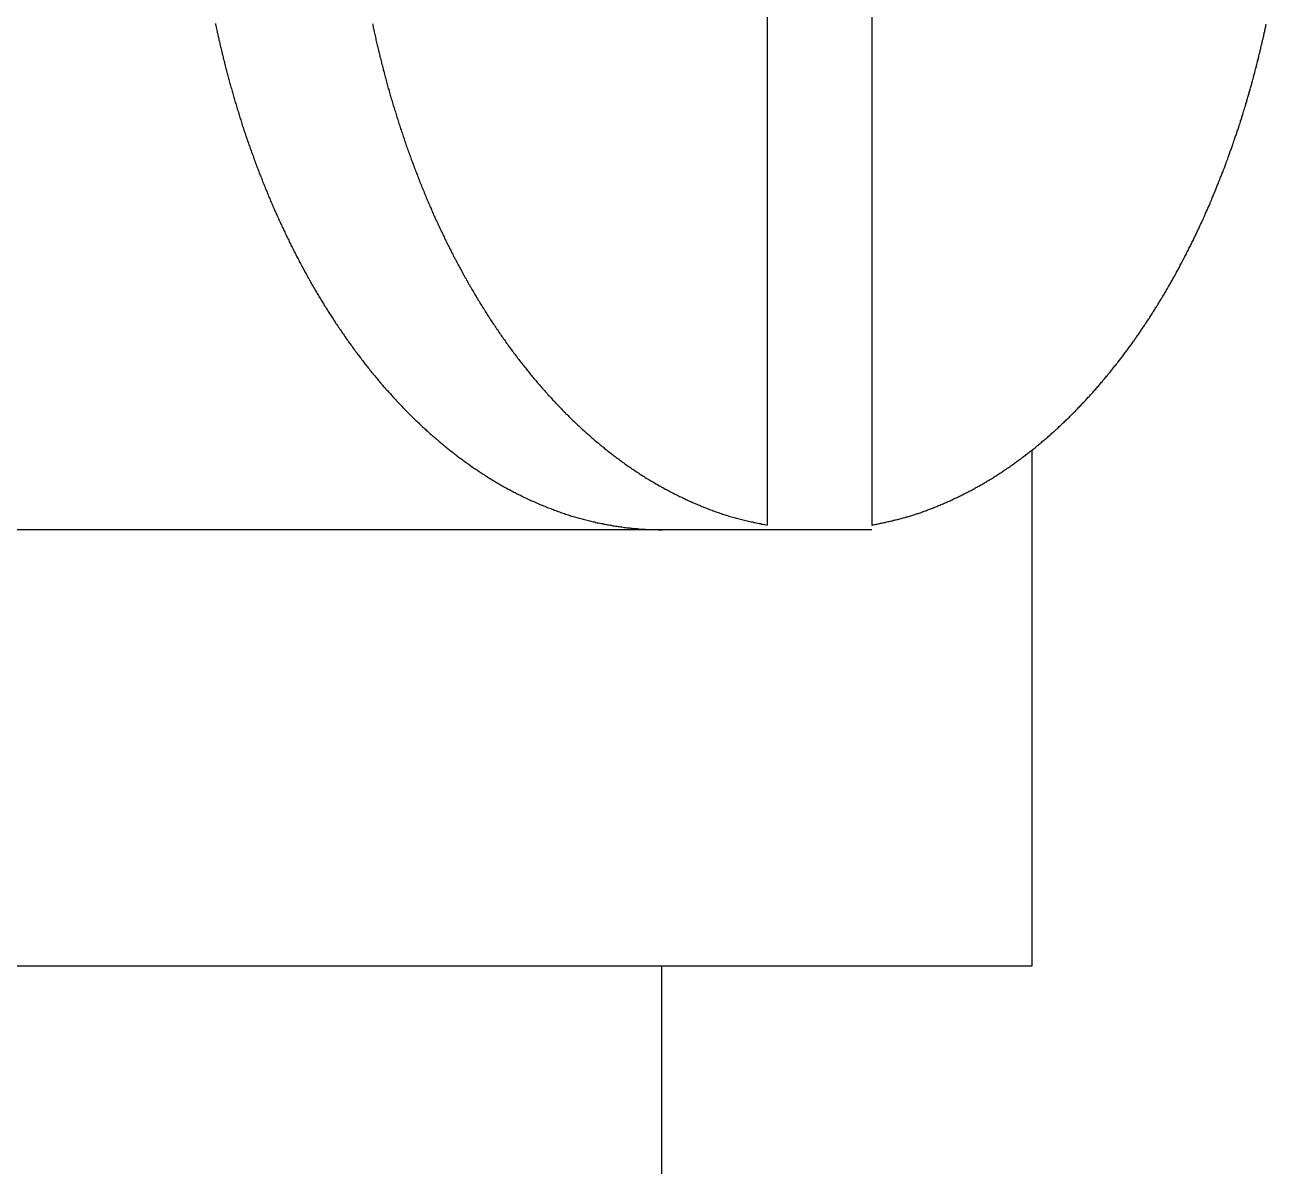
# Model space of a CAD drawing. Extents: x 10 to 146, y 10 to 437.
# Drawn here: x 121.56 to 128.26, y 231.12 to 237.28 of the extents above; entities that cross this region are included whole.
import ezdxf

# ---------------------------------------------------------------- set-up
doc = ezdxf.new("R2010")
doc.units = 0
doc.layers.get('0').update_dxf_attribs({"linetype": 'CONTINUOUS'})

msp = doc.modelspace()

# ---------------------------------------------------------------- linework, layer by layer
at = {"color": 7, "linetype": 'CONTINUOUS'}
for p, q in [((125.5682, 238.555), (125.5682, 234.58)), ((126.1339, 238.555), (126.1339, 234.58)), ((127, 232.1997), (127, 234.9859)), ((126.1339, 234.555), (118.1942, 234.555)), ((125.6422, 234.555), (122.6422, 234.555)), ((95, 232.1997), (125, 232.1997)), ((125, 225), (125, 232.1997)), ((125, 232.1997), (127, 232.1997))]:
    msp.add_line(p, q, dxfattribs=at)
at = {"color": 7}
for points in [[(122.588, 237.29, 0), (122.589, 237.283, 0), (122.591, 237.276, 0), (122.592, 237.269, 0), (122.594, 237.262, 0), (122.595, 237.255, 0), (122.597, 237.248, 0), (122.598, 237.241, 0), (122.6, 237.234, 0), (122.601, 237.227, 0), (122.603, 237.221, 0), (122.604, 237.214, 0), (122.606, 237.207, 0), (122.607, 237.2, 0), (122.609, 237.193, 0), (122.611, 237.186, 0), (122.612, 237.179, 0), (122.614, 237.172, 0), (122.616, 237.165, 0), (122.617, 237.158, 0), (122.619, 237.152, 0), (122.62, 237.145, 0), (122.622, 237.138, 0), (122.624, 237.131, 0), (122.625, 237.124, 0), (122.627, 237.117, 0), (122.629, 237.11, 0), (122.63, 237.103, 0), (122.632, 237.097, 0), (122.634, 237.09, 0), (122.636, 237.083, 0), (122.637, 237.076, 0), (122.639, 237.069, 0), (122.641, 237.062, 0), (122.643, 237.055, 0), (122.644, 237.048, 0), (122.646, 237.042, 0), (122.648, 237.035, 0), (122.65, 237.028, 0), (122.652, 237.021, 0), (122.653, 237.014, 0), (122.655, 237.007, 0), (122.657, 237.001, 0), (122.659, 236.994, 0), (122.661, 236.987, 0), (122.663, 236.98, 0), (122.664, 236.973, 0), (122.666, 236.966, 0), (122.668, 236.96, 0), (122.67, 236.953, 0), (122.672, 236.946, 0), (122.674, 236.939, 0), (122.676, 236.932, 0), (122.678, 236.925, 0), (122.68, 236.919, 0), (122.682, 236.912, 0), (122.684, 236.905, 0), (122.686, 236.898, 0), (122.688, 236.891, 0), (122.689, 236.885, 0), (122.691, 236.878, 0), (122.693, 236.871, 0), (122.695, 236.864, 0), (122.698, 236.858, 0), (122.7, 236.851, 0), (122.702, 236.844, 0), (122.704, 236.837, 0), (122.706, 236.83, 0), (122.708, 236.824, 0), (122.71, 236.817, 0), (122.712, 236.81, 0), (122.714, 236.803, 0), (122.716, 236.797, 0), (122.718, 236.79, 0), (122.72, 236.783, 0), (122.722, 236.776, 0), (122.725, 236.77, 0), (122.727, 236.763, 0), (122.729, 236.756, 0), (122.731, 236.749, 0), (122.733, 236.743, 0), (122.735, 236.736, 0), (122.738, 236.729, 0), (122.74, 236.722, 0), (122.742, 236.716, 0), (122.744, 236.709, 0), (122.746, 236.702, 0), (122.749, 236.696, 0), (122.751, 236.689, 0), (122.753, 236.682, 0), (122.755, 236.675, 0), (122.758, 236.669, 0), (122.76, 236.662, 0), (122.762, 236.655, 0), (122.765, 236.649, 0), (122.767, 236.642, 0), (122.769, 236.635, 0), (122.772, 236.629, 0), (122.774, 236.622, 0), (122.776, 236.615, 0), (122.779, 236.608, 0), (122.781, 236.602, 0), (122.783, 236.595, 0), (122.786, 236.588, 0), (122.788, 236.582, 0), (122.791, 236.575, 0), (122.793, 236.568, 0), (122.795, 236.562, 0), (122.798, 236.555, 0), (122.8, 236.549, 0), (122.803, 236.542, 0), (122.805, 236.535, 0), (122.808, 236.529, 0), (122.81, 236.522, 0), (122.813, 236.515, 0), (122.815, 236.509, 0), (122.818, 236.502, 0), (122.82, 236.496, 0), (122.823, 236.489, 0), (122.825, 236.482, 0), (122.828, 236.476, 0), (122.83, 236.469, 0), (122.833, 236.463, 0), (122.836, 236.456, 0), (122.838, 236.449, 0), (122.841, 236.443, 0), (122.843, 236.436, 0), (122.846, 236.43, 0), (122.849, 236.423, 0), (122.851, 236.416, 0), (122.854, 236.41, 0), (122.857, 236.403, 0), (122.859, 236.397, 0), (122.862, 236.39, 0), (122.865, 236.384, 0), (122.867, 236.377, 0), (122.87, 236.371, 0), (122.873, 236.364, 0), (122.875, 236.357, 0), (122.878, 236.351, 0), (122.881, 236.344, 0), (122.884, 236.338, 0), (122.886, 236.331, 0), (122.889, 236.325, 0), (122.892, 236.318, 0), (122.895, 236.312, 0), (122.898, 236.305, 0), (122.9, 236.299, 0), (122.903, 236.292, 0), (122.906, 236.286, 0), (122.909, 236.279, 0), (122.912, 236.273, 0), (122.915, 236.266, 0), (122.918, 236.26, 0), (122.92, 236.254, 0), (122.923, 236.247, 0), (122.926, 236.241, 0), (122.929, 236.234, 0), (122.932, 236.228, 0), (122.935, 236.221, 0), (122.938, 236.215, 0), (122.941, 236.208, 0), (122.944, 236.202, 0), (122.947, 236.196, 0), (122.95, 236.189, 0), (122.953, 236.183, 0), (122.956, 236.176, 0), (122.959, 236.17, 0), (122.962, 236.164, 0), (122.965, 236.157, 0), (122.968, 236.151, 0), (122.971, 236.144, 0), (122.974, 236.138, 0), (122.977, 236.132, 0), (122.98, 236.125, 0), (122.984, 236.119, 0), (122.987, 236.112, 0), (122.99, 236.106, 0), (122.993, 236.1, 0), (122.996, 236.093, 0), (122.999, 236.087, 0), (123.002, 236.081, 0), (123.006, 236.074, 0), (123.009, 236.068, 0), (123.012, 236.062, 0), (123.015, 236.055, 0), (123.018, 236.049, 0), (123.022, 236.043, 0), (123.025, 236.037, 0), (123.028, 236.03, 0), (123.031, 236.024, 0), (123.035, 236.018, 0), (123.038, 236.011, 0), (123.041, 236.005, 0), (123.044, 235.999, 0), (123.048, 235.993, 0), (123.051, 235.986, 0), (123.054, 235.98, 0), (123.058, 235.974, 0), (123.061, 235.968, 0), (123.065, 235.961, 0), (123.068, 235.955, 0), (123.071, 235.949, 0), (123.075, 235.943, 0), (123.078, 235.937, 0), (123.082, 235.93, 0), (123.085, 235.924, 0), (123.088, 235.918, 0), (123.092, 235.912, 0), (123.095, 235.906, 0), (123.099, 235.9, 0), (123.102, 235.893, 0), (123.106, 235.887, 0), (123.109, 235.881, 0), (123.113, 235.875, 0), (123.116, 235.869, 0), (123.12, 235.863, 0), (123.123, 235.857, 0), (123.127, 235.85, 0), (123.131, 235.844, 0), (123.134, 235.838, 0), (123.138, 235.832, 0), (123.141, 235.826, 0), (123.145, 235.82, 0), (123.149, 235.814, 0), (123.152, 235.808, 0), (123.156, 235.802, 0), (123.16, 235.796, 0), (123.163, 235.79, 0), (123.167, 235.784, 0), (123.171, 235.778, 0), (123.174, 235.771, 0), (123.178, 235.765, 0), (123.182, 235.759, 0), (123.186, 235.753, 0), (123.189, 235.747, 0), (123.193, 235.741, 0), (123.197, 235.735, 0), (123.201, 235.729, 0), (123.204, 235.723, 0), (123.208, 235.718, 0), (123.212, 235.712, 0), (123.216, 235.706, 0), (123.22, 235.7, 0), (123.224, 235.694, 0), (123.228, 235.688, 0), (123.231, 235.682, 0), (123.235, 235.676, 0), (123.239, 235.67, 0), (123.243, 235.664, 0), (123.247, 235.658, 0), (123.251, 235.652, 0), (123.255, 235.647, 0), (123.259, 235.641, 0), (123.263, 235.635, 0), (123.267, 235.629, 0), (123.271, 235.623, 0), (123.275, 235.617, 0), (123.279, 235.611, 0), (123.283, 235.606, 0), (123.287, 235.6, 0), (123.291, 235.594, 0), (123.295, 235.588, 0), (123.299, 235.582, 0), (123.303, 235.577, 0), (123.307, 235.571, 0), (123.311, 235.565, 0), (123.316, 235.559, 0), (123.32, 235.554, 0), (123.324, 235.548, 0), (123.328, 235.542, 0), (123.332, 235.536, 0), (123.336, 235.531, 0), (123.341, 235.525, 0), (123.345, 235.519, 0), (123.349, 235.514, 0), (123.353, 235.508, 0), (123.358, 235.502, 0), (123.362, 235.497, 0), (123.366, 235.491, 0), (123.37, 235.485, 0), (123.375, 235.48, 0), (123.379, 235.474, 0), (123.383, 235.469, 0), (123.388, 235.463, 0), (123.392, 235.457, 0), (123.396, 235.452, 0), (123.401, 235.446, 0), (123.405, 235.441, 0), (123.41, 235.435, 0), (123.414, 235.43, 0), (123.418, 235.424, 0), (123.423, 235.418, 0), (123.427, 235.413, 0), (123.432, 235.407, 0), (123.436, 235.402, 0), (123.441, 235.396, 0), (123.445, 235.391, 0), (123.45, 235.386, 0), (123.454, 235.38, 0), (123.459, 235.375, 0), (123.463, 235.369, 0), (123.468, 235.364, 0), (123.472, 235.358, 0), (123.477, 235.353, 0), (123.481, 235.348, 0), (123.486, 235.342, 0), (123.491, 235.337, 0), (123.495, 235.331, 0), (123.5, 235.326, 0), (123.505, 235.321, 0), (123.509, 235.315, 0), (123.514, 235.31, 0), (123.519, 235.305, 0), (123.523, 235.3, 0), (123.528, 235.294, 0), (123.533, 235.289, 0), (123.538, 235.284, 0), (123.542, 235.278, 0), (123.547, 235.273, 0), (123.552, 235.268, 0), (123.557, 235.263, 0), (123.561, 235.258, 0), (123.566, 235.252, 0), (123.571, 235.247, 0), (123.576, 235.242, 0), (123.581, 235.237, 0), (123.586, 235.232, 0), (123.591, 235.227, 0), (123.595, 235.222, 0), (123.6, 235.216, 0), (123.605, 235.211, 0), (123.61, 235.206, 0), (123.615, 235.201, 0), (123.62, 235.196, 0), (123.625, 235.191, 0), (123.63, 235.186, 0), (123.635, 235.181, 0), (123.64, 235.176, 0), (123.645, 235.171, 0), (123.65, 235.166, 0), (123.655, 235.161, 0), (123.66, 235.156, 0), (123.665, 235.151, 0), (123.67, 235.146, 0), (123.676, 235.141, 0), (123.681, 235.137, 0), (123.686, 235.132, 0), (123.691, 235.127, 0), (123.696, 235.122, 0), (123.701, 235.117, 0), (123.706, 235.112, 0), (123.712, 235.107, 0), (123.717, 235.103, 0), (123.722, 235.098, 0), (123.727, 235.093, 0), (123.733, 235.088, 0), (123.738, 235.084, 0), (123.743, 235.079, 0), (123.748, 235.074, 0), (123.754, 235.069, 0), (123.759, 235.065, 0), (123.764, 235.06, 0), (123.77, 235.055, 0), (123.775, 235.051, 0), (123.78, 235.046, 0), (123.786, 235.042, 0), (123.791, 235.037, 0), (123.797, 235.032, 0), (123.802, 235.028, 0), (123.807, 235.023, 0), (123.813, 235.019, 0), (123.818, 235.014, 0), (123.824, 235.01, 0), (123.829, 235.005, 0), (123.835, 235.001, 0), (123.84, 234.996, 0), (123.846, 234.992, 0), (123.851, 234.987, 0), (123.857, 234.983, 0), (123.862, 234.979, 0), (123.868, 234.974, 0), (123.874, 234.97, 0), (123.879, 234.966, 0), (123.885, 234.961, 0), (123.89, 234.957, 0), (123.896, 234.953, 0), (123.902, 234.948, 0), (123.907, 234.944, 0), (123.913, 234.94, 0), (123.919, 234.936, 0), (123.924, 234.931, 0), (123.93, 234.927, 0), (123.936, 234.923, 0), (123.942, 234.919, 0), (123.947, 234.915, 0), (123.953, 234.911, 0), (123.959, 234.907, 0), (123.965, 234.903, 0), (123.97, 234.899, 0), (123.976, 234.894, 0), (123.982, 234.89, 0), (123.988, 234.886, 0), (123.994, 234.882, 0), (124, 234.878, 0), (124.006, 234.875, 0), (124.011, 234.871, 0), (124.017, 234.867, 0), (124.023, 234.863, 0), (124.029, 234.859, 0), (124.035, 234.855, 0), (124.041, 234.851, 0), (124.047, 234.847, 0), (124.053, 234.844, 0), (124.059, 234.84, 0), (124.065, 234.836, 0), (124.071, 234.832, 0), (124.077, 234.829, 0), (124.083, 234.825, 0), (124.089, 234.821, 0), (124.095, 234.818, 0), (124.101, 234.814, 0), (124.107, 234.81, 0), (124.114, 234.807, 0), (124.12, 234.803, 0), (124.126, 234.8, 0), (124.132, 234.796, 0), (124.138, 234.793, 0), (124.144, 234.789, 0), (124.15, 234.786, 0), (124.157, 234.782, 0), (124.163, 234.779, 0), (124.169, 234.775, 0), (124.175, 234.772, 0), (124.182, 234.769, 0), (124.188, 234.765, 0), (124.194, 234.762, 0), (124.2, 234.759, 0), (124.207, 234.756, 0), (124.213, 234.752, 0), (124.219, 234.749, 0), (124.226, 234.746, 0), (124.232, 234.743, 0), (124.238, 234.74, 0), (124.245, 234.737, 0), (124.251, 234.733, 0), (124.257, 234.73, 0), (124.264, 234.727, 0), (124.27, 234.724, 0), (124.277, 234.721, 0), (124.283, 234.718, 0), (124.289, 234.715, 0), (124.296, 234.712, 0), (124.302, 234.709, 0), (124.309, 234.707, 0), (124.315, 234.704, 0), (124.322, 234.701, 0), (124.328, 234.698, 0), (124.335, 234.695, 0), (124.341, 234.692, 0), (124.348, 234.69, 0), (124.354, 234.687, 0), (124.361, 234.684, 0), (124.367, 234.682, 0), (124.374, 234.679, 0), (124.381, 234.676, 0), (124.387, 234.674, 0), (124.394, 234.671, 0), (124.4, 234.669, 0), (124.407, 234.666, 0), (124.414, 234.664, 0), (124.42, 234.661, 0), (124.427, 234.659, 0), (124.434, 234.656, 0), (124.44, 234.654, 0), (124.447, 234.651, 0), (124.454, 234.649, 0), (124.46, 234.647, 0), (124.467, 234.645, 0), (124.474, 234.642, 0), (124.48, 234.64, 0), (124.487, 234.638, 0), (124.494, 234.636, 0), (124.501, 234.633, 0), (124.507, 234.631, 0), (124.514, 234.629, 0), (124.521, 234.627, 0), (124.528, 234.625, 0), (124.535, 234.623, 0), (124.541, 234.621, 0), (124.548, 234.619, 0), (124.555, 234.617, 0), (124.562, 234.615, 0), (124.569, 234.614, 0), (124.575, 234.612, 0), (124.582, 234.61, 0), (124.589, 234.608, 0), (124.596, 234.606, 0), (124.603, 234.605, 0), (124.61, 234.603, 0), (124.617, 234.601, 0), (124.624, 234.6, 0), (124.63, 234.598, 0), (124.637, 234.597, 0), (124.644, 234.595, 0), (124.651, 234.593, 0), (124.658, 234.592, 0), (124.665, 234.591, 0), (124.672, 234.589, 0), (124.679, 234.588, 0), (124.686, 234.586, 0), (124.693, 234.585, 0), (124.7, 234.584, 0), (124.707, 234.582, 0), (124.714, 234.581, 0), (124.721, 234.58, 0), (124.728, 234.579, 0), (124.735, 234.577, 0), (124.742, 234.576, 0), (124.749, 234.575, 0), (124.756, 234.574, 0), (124.763, 234.573, 0), (124.77, 234.572, 0), (124.777, 234.571, 0), (124.784, 234.57, 0), (124.791, 234.569, 0), (124.798, 234.568, 0), (124.805, 234.567, 0), (124.812, 234.566, 0), (124.819, 234.566, 0), (124.826, 234.565, 0), (124.833, 234.564, 0), (124.84, 234.563, 0), (124.847, 234.562, 0), (124.854, 234.562, 0), (124.861, 234.561, 0), (124.868, 234.561, 0), (124.875, 234.56, 0), (124.882, 234.559, 0), (124.889, 234.559, 0), (124.896, 234.559, 0), (124.903, 234.558, 0), (124.911, 234.558, 0), (124.918, 234.557, 0), (124.925, 234.557, 0), (124.932, 234.557, 0), (124.939, 234.557, 0), (124.946, 234.556, 0), (124.953, 234.556, 0), (124.96, 234.556, 0), (124.967, 234.556, 0), (124.974, 234.556, 0), (124.981, 234.555, 0), (124.988, 234.555, 0), (124.995, 234.555, 0), (125.003, 234.555, 0)], [(123.436, 237.288, 0), (123.438, 237.281, 0), (123.44, 237.274, 0), (123.441, 237.267, 0), (123.443, 237.26, 0), (123.444, 237.253, 0), (123.446, 237.245, 0), (123.447, 237.238, 0), (123.449, 237.231, 0), (123.451, 237.224, 0), (123.452, 237.217, 0), (123.454, 237.21, 0), (123.455, 237.202, 0), (123.457, 237.195, 0), (123.459, 237.188, 0), (123.46, 237.181, 0), (123.462, 237.174, 0), (123.464, 237.167, 0), (123.465, 237.16, 0), (123.467, 237.153, 0), (123.469, 237.145, 0), (123.47, 237.138, 0), (123.472, 237.131, 0), (123.474, 237.124, 0), (123.476, 237.117, 0), (123.477, 237.11, 0), (123.479, 237.103, 0), (123.481, 237.096, 0), (123.483, 237.088, 0), (123.485, 237.081, 0), (123.486, 237.074, 0), (123.488, 237.067, 0), (123.49, 237.06, 0), (123.492, 237.053, 0), (123.494, 237.046, 0), (123.495, 237.039, 0), (123.497, 237.032, 0), (123.499, 237.024, 0), (123.501, 237.017, 0), (123.503, 237.01, 0), (123.505, 237.003, 0), (123.507, 236.996, 0), (123.509, 236.989, 0), (123.511, 236.982, 0), (123.512, 236.975, 0), (123.514, 236.968, 0), (123.516, 236.961, 0), (123.518, 236.954, 0), (123.52, 236.947, 0), (123.522, 236.94, 0), (123.524, 236.933, 0), (123.526, 236.925, 0), (123.528, 236.918, 0), (123.53, 236.911, 0), (123.532, 236.904, 0), (123.534, 236.897, 0), (123.536, 236.89, 0), (123.538, 236.883, 0), (123.541, 236.876, 0), (123.543, 236.869, 0), (123.545, 236.862, 0), (123.547, 236.855, 0), (123.549, 236.848, 0), (123.551, 236.841, 0), (123.553, 236.834, 0), (123.555, 236.827, 0), (123.557, 236.82, 0), (123.56, 236.813, 0), (123.562, 236.806, 0), (123.564, 236.799, 0), (123.566, 236.792, 0), (123.568, 236.785, 0), (123.57, 236.778, 0), (123.573, 236.771, 0), (123.575, 236.764, 0), (123.577, 236.757, 0), (123.579, 236.75, 0), (123.582, 236.743, 0), (123.584, 236.736, 0), (123.586, 236.729, 0), (123.588, 236.722, 0), (123.591, 236.715, 0), (123.593, 236.708, 0), (123.595, 236.701, 0), (123.598, 236.694, 0), (123.6, 236.687, 0), (123.602, 236.68, 0), (123.605, 236.673, 0), (123.607, 236.667, 0), (123.609, 236.66, 0), (123.612, 236.653, 0), (123.614, 236.646, 0), (123.617, 236.639, 0), (123.619, 236.632, 0), (123.621, 236.625, 0), (123.624, 236.618, 0), (123.626, 236.611, 0), (123.629, 236.604, 0), (123.631, 236.597, 0), (123.634, 236.59, 0), (123.636, 236.584, 0), (123.639, 236.577, 0), (123.641, 236.57, 0), (123.644, 236.563, 0), (123.646, 236.556, 0), (123.649, 236.549, 0), (123.651, 236.542, 0), (123.654, 236.535, 0), (123.656, 236.528, 0), (123.659, 236.522, 0), (123.662, 236.515, 0), (123.664, 236.508, 0), (123.667, 236.501, 0), (123.669, 236.494, 0), (123.672, 236.487, 0), (123.675, 236.48, 0), (123.677, 236.474, 0), (123.68, 236.467, 0), (123.683, 236.46, 0), (123.685, 236.453, 0), (123.688, 236.446, 0), (123.691, 236.44, 0), (123.693, 236.433, 0), (123.696, 236.426, 0), (123.699, 236.419, 0), (123.701, 236.412, 0), (123.704, 236.405, 0), (123.707, 236.399, 0), (123.71, 236.392, 0), (123.713, 236.385, 0), (123.715, 236.378, 0), (123.718, 236.372, 0), (123.721, 236.365, 0), (123.724, 236.358, 0), (123.727, 236.351, 0), (123.729, 236.344, 0), (123.732, 236.338, 0), (123.735, 236.331, 0), (123.738, 236.324, 0), (123.741, 236.318, 0), (123.744, 236.311, 0), (123.747, 236.304, 0), (123.75, 236.297, 0), (123.753, 236.291, 0), (123.756, 236.284, 0), (123.759, 236.277, 0), (123.761, 236.27, 0), (123.764, 236.264, 0), (123.767, 236.257, 0), (123.77, 236.25, 0), (123.773, 236.244, 0), (123.776, 236.237, 0), (123.779, 236.23, 0), (123.783, 236.224, 0), (123.786, 236.217, 0), (123.789, 236.21, 0), (123.792, 236.204, 0), (123.795, 236.197, 0), (123.798, 236.19, 0), (123.801, 236.184, 0), (123.804, 236.177, 0), (123.807, 236.17, 0), (123.81, 236.164, 0), (123.814, 236.157, 0), (123.817, 236.151, 0), (123.82, 236.144, 0), (123.823, 236.137, 0), (123.826, 236.131, 0), (123.829, 236.124, 0), (123.833, 236.118, 0), (123.836, 236.111, 0), (123.839, 236.104, 0), (123.842, 236.098, 0), (123.846, 236.091, 0), (123.849, 236.085, 0), (123.852, 236.078, 0), (123.855, 236.072, 0), (123.859, 236.065, 0), (123.862, 236.059, 0), (123.865, 236.052, 0), (123.869, 236.045, 0), (123.872, 236.039, 0), (123.875, 236.032, 0), (123.879, 236.026, 0), (123.882, 236.019, 0), (123.886, 236.013, 0), (123.889, 236.006, 0), (123.892, 236, 0), (123.896, 235.993, 0), (123.899, 235.987, 0), (123.903, 235.981, 0), (123.906, 235.974, 0), (123.91, 235.968, 0), (123.913, 235.961, 0), (123.917, 235.955, 0), (123.92, 235.948, 0), (123.924, 235.942, 0), (123.927, 235.935, 0), (123.931, 235.929, 0), (123.934, 235.923, 0), (123.938, 235.916, 0), (123.942, 235.91, 0), (123.945, 235.903, 0), (123.949, 235.897, 0), (123.952, 235.891, 0), (123.956, 235.884, 0), (123.96, 235.878, 0), (123.963, 235.872, 0), (123.967, 235.865, 0), (123.971, 235.859, 0), (123.974, 235.853, 0), (123.978, 235.846, 0), (123.982, 235.84, 0), (123.985, 235.834, 0), (123.989, 235.827, 0), (123.993, 235.821, 0), (123.997, 235.815, 0), (124, 235.808, 0), (124.004, 235.802, 0), (124.008, 235.796, 0), (124.012, 235.79, 0), (124.016, 235.783, 0), (124.019, 235.777, 0), (124.023, 235.771, 0), (124.027, 235.765, 0), (124.031, 235.758, 0), (124.035, 235.752, 0), (124.039, 235.746, 0), (124.043, 235.74, 0), (124.047, 235.733, 0), (124.051, 235.727, 0), (124.055, 235.721, 0), (124.058, 235.715, 0), (124.062, 235.709, 0), (124.066, 235.703, 0), (124.07, 235.696, 0), (124.074, 235.69, 0), (124.078, 235.684, 0), (124.082, 235.678, 0), (124.086, 235.672, 0), (124.091, 235.666, 0), (124.095, 235.66, 0), (124.099, 235.654, 0), (124.103, 235.648, 0), (124.107, 235.641, 0), (124.111, 235.635, 0), (124.115, 235.629, 0), (124.119, 235.623, 0), (124.123, 235.617, 0), (124.128, 235.611, 0), (124.132, 235.605, 0), (124.136, 235.599, 0), (124.14, 235.593, 0), (124.144, 235.587, 0), (124.149, 235.581, 0), (124.153, 235.575, 0), (124.157, 235.569, 0), (124.161, 235.563, 0), (124.166, 235.557, 0), (124.17, 235.551, 0), (124.174, 235.545, 0), (124.179, 235.539, 0), (124.183, 235.534, 0), (124.187, 235.528, 0), (124.192, 235.522, 0), (124.196, 235.516, 0), (124.2, 235.51, 0), (124.205, 235.504, 0), (124.209, 235.498, 0), (124.214, 235.492, 0), (124.218, 235.487, 0), (124.222, 235.481, 0), (124.227, 235.475, 0), (124.231, 235.469, 0), (124.236, 235.463, 0), (124.24, 235.458, 0), (124.245, 235.452, 0), (124.249, 235.446, 0), (124.254, 235.44, 0), (124.259, 235.434, 0), (124.263, 235.429, 0), (124.268, 235.423, 0), (124.272, 235.417, 0), (124.277, 235.412, 0), (124.281, 235.406, 0), (124.286, 235.4, 0), (124.291, 235.394, 0), (124.295, 235.389, 0), (124.3, 235.383, 0), (124.305, 235.378, 0), (124.309, 235.372, 0), (124.314, 235.366, 0), (124.319, 235.361, 0), (124.324, 235.355, 0), (124.328, 235.349, 0), (124.333, 235.344, 0), (124.338, 235.338, 0), (124.343, 235.333, 0), (124.348, 235.327, 0), (124.352, 235.322, 0), (124.357, 235.316, 0), (124.362, 235.311, 0), (124.367, 235.305, 0), (124.372, 235.3, 0), (124.377, 235.294, 0), (124.382, 235.289, 0), (124.386, 235.283, 0), (124.391, 235.278, 0), (124.396, 235.273, 0), (124.401, 235.267, 0), (124.406, 235.262, 0), (124.411, 235.256, 0), (124.416, 235.251, 0), (124.421, 235.246, 0), (124.426, 235.24, 0), (124.431, 235.235, 0), (124.436, 235.23, 0), (124.441, 235.224, 0), (124.446, 235.219, 0), (124.452, 235.214, 0), (124.457, 235.208, 0), (124.462, 235.203, 0), (124.467, 235.198, 0), (124.472, 235.193, 0), (124.477, 235.188, 0), (124.482, 235.182, 0), (124.488, 235.177, 0), (124.493, 235.172, 0), (124.498, 235.167, 0), (124.503, 235.162, 0), (124.508, 235.157, 0), (124.514, 235.151, 0), (124.519, 235.146, 0), (124.524, 235.141, 0), (124.53, 235.136, 0), (124.535, 235.131, 0), (124.54, 235.126, 0), (124.546, 235.121, 0), (124.551, 235.116, 0), (124.556, 235.111, 0), (124.562, 235.106, 0), (124.567, 235.101, 0), (124.572, 235.096, 0), (124.578, 235.091, 0), (124.583, 235.086, 0), (124.589, 235.081, 0), (124.594, 235.077, 0), (124.6, 235.072, 0), (124.605, 235.067, 0), (124.611, 235.062, 0), (124.616, 235.057, 0), (124.622, 235.052, 0), (124.627, 235.048, 0), (124.633, 235.043, 0), (124.638, 235.038, 0), (124.644, 235.033, 0), (124.65, 235.029, 0), (124.655, 235.024, 0), (124.661, 235.019, 0), (124.667, 235.014, 0), (124.672, 235.01, 0), (124.678, 235.005, 0), (124.684, 235.001, 0), (124.689, 234.996, 0), (124.695, 234.991, 0), (124.701, 234.987, 0), (124.707, 234.982, 0), (124.712, 234.978, 0), (124.718, 234.973, 0), (124.724, 234.969, 0), (124.73, 234.964, 0), (124.735, 234.96, 0), (124.741, 234.955, 0), (124.747, 234.951, 0), (124.753, 234.946, 0), (124.759, 234.942, 0), (124.765, 234.938, 0), (124.771, 234.933, 0), (124.777, 234.929, 0), (124.782, 234.925, 0), (124.788, 234.92, 0), (124.794, 234.916, 0), (124.8, 234.912, 0), (124.806, 234.907, 0), (124.812, 234.903, 0), (124.818, 234.899, 0), (124.824, 234.895, 0), (124.83, 234.891, 0), (124.836, 234.886, 0), (124.842, 234.882, 0), (124.849, 234.878, 0), (124.855, 234.874, 0), (124.861, 234.87, 0), (124.867, 234.866, 0), (124.873, 234.862, 0), (124.879, 234.858, 0), (124.885, 234.854, 0), (124.891, 234.85, 0), (124.898, 234.846, 0), (124.904, 234.842, 0), (124.91, 234.838, 0), (124.916, 234.834, 0), (124.923, 234.831, 0), (124.929, 234.827, 0), (124.935, 234.823, 0), (124.941, 234.819, 0), (124.948, 234.815, 0), (124.954, 234.812, 0), (124.96, 234.808, 0), (124.967, 234.804, 0), (124.973, 234.801, 0), (124.979, 234.797, 0), (124.986, 234.793, 0), (124.992, 234.79, 0), (124.998, 234.786, 0), (125.005, 234.783, 0), (125.011, 234.779, 0), (125.018, 234.775, 0), (125.024, 234.772, 0), (125.031, 234.769, 0), (125.037, 234.765, 0), (125.044, 234.762, 0), (125.05, 234.758, 0), (125.057, 234.755, 0), (125.063, 234.752, 0), (125.07, 234.748, 0), (125.076, 234.745, 0), (125.083, 234.742, 0), (125.089, 234.738, 0), (125.096, 234.735, 0), (125.103, 234.732, 0), (125.109, 234.729, 0), (125.116, 234.726, 0), (125.122, 234.723, 0), (125.129, 234.719, 0), (125.136, 234.716, 0), (125.142, 234.713, 0), (125.149, 234.71, 0), (125.156, 234.707, 0), (125.162, 234.704, 0), (125.169, 234.701, 0), (125.176, 234.698, 0), (125.183, 234.695, 0), (125.189, 234.693, 0), (125.196, 234.69, 0), (125.203, 234.687, 0), (125.21, 234.684, 0), (125.216, 234.681, 0), (125.223, 234.679, 0), (125.23, 234.676, 0), (125.237, 234.673, 0), (125.244, 234.67, 0), (125.251, 234.668, 0), (125.257, 234.665, 0), (125.264, 234.662, 0), (125.271, 234.66, 0), (125.278, 234.657, 0), (125.285, 234.655, 0), (125.292, 234.652, 0), (125.299, 234.65, 0), (125.306, 234.648, 0), (125.313, 234.645, 0), (125.32, 234.643, 0), (125.327, 234.64, 0), (125.334, 234.638, 0), (125.341, 234.636, 0), (125.347, 234.634, 0), (125.354, 234.632, 0), (125.362, 234.629, 0), (125.369, 234.627, 0), (125.376, 234.625, 0), (125.383, 234.623, 0), (125.39, 234.621, 0), (125.397, 234.619, 0), (125.404, 234.618, 0), (125.411, 234.616, 0), (125.418, 234.614, 0), (125.425, 234.612, 0), (125.432, 234.61, 0), (125.439, 234.608, 0), (125.446, 234.607, 0), (125.454, 234.605, 0), (125.461, 234.603, 0), (125.468, 234.602, 0), (125.475, 234.6, 0), (125.482, 234.598, 0), (125.489, 234.597, 0), (125.496, 234.595, 0), (125.504, 234.594, 0), (125.511, 234.592, 0), (125.518, 234.591, 0), (125.525, 234.589, 0), (125.532, 234.588, 0), (125.539, 234.586, 0), (125.547, 234.585, 0), (125.554, 234.583, 0), (125.561, 234.582, 0), (125.568, 234.58, 0)], [(128.056, 236.555, 0), (128.058, 236.56, 0), (128.06, 236.566, 0), (128.061, 236.571, 0), (128.063, 236.577, 0), (128.065, 236.582, 0), (128.067, 236.588, 0), (128.069, 236.593, 0), (128.071, 236.599, 0), (128.073, 236.604, 0), (128.075, 236.61, 0), (128.077, 236.615, 0), (128.079, 236.621, 0), (128.081, 236.626, 0), (128.083, 236.632, 0), (128.085, 236.637, 0), (128.087, 236.643, 0), (128.089, 236.648, 0), (128.091, 236.654, 0), (128.092, 236.659, 0), (128.094, 236.665, 0), (128.096, 236.67, 0), (128.098, 236.676, 0), (128.1, 236.681, 0), (128.102, 236.687, 0), (128.104, 236.692, 0), (128.106, 236.698, 0), (128.107, 236.703, 0), (128.109, 236.709, 0), (128.111, 236.714, 0), (128.113, 236.72, 0), (128.115, 236.725, 0), (128.117, 236.731, 0), (128.118, 236.736, 0), (128.12, 236.742, 0), (128.122, 236.747, 0), (128.124, 236.753, 0), (128.126, 236.758, 0), (128.127, 236.764, 0), (128.129, 236.769, 0), (128.131, 236.775, 0), (128.133, 236.78, 0), (128.134, 236.786, 0), (128.136, 236.791, 0), (128.138, 236.797, 0), (128.139, 236.803, 0), (128.141, 236.808, 0), (128.143, 236.814, 0), (128.145, 236.819, 0), (128.146, 236.825, 0), (128.148, 236.83, 0), (128.15, 236.836, 0), (128.151, 236.841, 0), (128.153, 236.847, 0), (128.155, 236.853, 0), (128.156, 236.858, 0), (128.158, 236.864, 0), (128.16, 236.869, 0), (128.161, 236.875, 0), (128.163, 236.88, 0), (128.164, 236.886, 0), (128.166, 236.892, 0), (128.168, 236.897, 0), (128.169, 236.903, 0), (128.171, 236.908, 0), (128.173, 236.914, 0), (128.174, 236.92, 0), (128.176, 236.925, 0), (128.177, 236.931, 0), (128.179, 236.936, 0), (128.18, 236.942, 0), (128.182, 236.948, 0), (128.184, 236.953, 0), (128.185, 236.959, 0), (128.187, 236.964, 0), (128.188, 236.97, 0), (128.19, 236.976, 0), (128.191, 236.981, 0), (128.193, 236.987, 0), (128.194, 236.992, 0), (128.196, 236.998, 0), (128.197, 237.004, 0), (128.199, 237.009, 0), (128.2, 237.015, 0), (128.202, 237.02, 0), (128.203, 237.026, 0), (128.205, 237.032, 0), (128.206, 237.037, 0), (128.208, 237.043, 0), (128.209, 237.049, 0), (128.211, 237.054, 0), (128.212, 237.06, 0), (128.213, 237.065, 0), (128.215, 237.071, 0), (128.216, 237.077, 0), (128.218, 237.082, 0), (128.219, 237.088, 0), (128.221, 237.094, 0), (128.222, 237.099, 0), (128.223, 237.105, 0), (128.225, 237.11, 0), (128.226, 237.116, 0), (128.228, 237.122, 0), (128.229, 237.127, 0), (128.23, 237.133, 0), (128.232, 237.139, 0), (128.233, 237.144, 0), (128.234, 237.15, 0), (128.236, 237.156, 0), (128.237, 237.161, 0), (128.238, 237.167, 0), (128.24, 237.173, 0), (128.241, 237.178, 0), (128.242, 237.184, 0), (128.244, 237.19, 0), (128.245, 237.195, 0), (128.246, 237.201, 0), (128.248, 237.207, 0), (128.249, 237.212, 0), (128.25, 237.218, 0), (128.252, 237.224, 0), (128.253, 237.229, 0), (128.254, 237.235, 0), (128.255, 237.241, 0), (128.257, 237.246, 0), (128.258, 237.252, 0), (128.259, 237.258, 0), (128.26, 237.263, 0), (128.262, 237.269, 0), (128.263, 237.275, 0), (128.264, 237.28, 0), (128.265, 237.286, 0)], [(126.134, 234.58, 0), (126.14, 234.581, 0), (126.146, 234.582, 0), (126.152, 234.584, 0), (126.157, 234.585, 0), (126.163, 234.586, 0), (126.169, 234.587, 0), (126.175, 234.589, 0), (126.181, 234.59, 0), (126.187, 234.591, 0), (126.193, 234.592, 0), (126.199, 234.594, 0), (126.205, 234.595, 0), (126.21, 234.596, 0), (126.216, 234.598, 0), (126.222, 234.599, 0), (126.228, 234.6, 0), (126.234, 234.602, 0), (126.24, 234.603, 0), (126.246, 234.604, 0), (126.251, 234.606, 0), (126.257, 234.607, 0), (126.263, 234.609, 0), (126.269, 234.61, 0), (126.275, 234.611, 0), (126.281, 234.613, 0), (126.286, 234.614, 0), (126.292, 234.616, 0), (126.298, 234.617, 0), (126.304, 234.619, 0), (126.31, 234.621, 0), (126.315, 234.622, 0), (126.321, 234.624, 0), (126.327, 234.625, 0), (126.333, 234.627, 0), (126.339, 234.629, 0), (126.344, 234.631, 0), (126.35, 234.632, 0), (126.356, 234.634, 0), (126.362, 234.636, 0), (126.367, 234.638, 0), (126.373, 234.64, 0), (126.379, 234.642, 0), (126.384, 234.643, 0), (126.39, 234.645, 0), (126.396, 234.647, 0), (126.401, 234.649, 0), (126.407, 234.651, 0), (126.413, 234.653, 0), (126.418, 234.655, 0), (126.424, 234.657, 0), (126.43, 234.659, 0), (126.435, 234.662, 0), (126.441, 234.664, 0), (126.447, 234.666, 0), (126.452, 234.668, 0), (126.458, 234.67, 0), (126.464, 234.672, 0), (126.469, 234.675, 0), (126.475, 234.677, 0), (126.48, 234.679, 0), (126.486, 234.681, 0), (126.491, 234.684, 0), (126.497, 234.686, 0), (126.503, 234.688, 0), (126.508, 234.691, 0), (126.514, 234.693, 0), (126.519, 234.695, 0), (126.525, 234.698, 0), (126.53, 234.7, 0), (126.536, 234.703, 0), (126.541, 234.705, 0), (126.547, 234.707, 0), (126.552, 234.71, 0), (126.558, 234.712, 0), (126.563, 234.715, 0), (126.569, 234.717, 0), (126.574, 234.72, 0), (126.58, 234.723, 0), (126.585, 234.725, 0), (126.59, 234.728, 0), (126.596, 234.73, 0), (126.601, 234.733, 0), (126.607, 234.735, 0), (126.612, 234.738, 0), (126.617, 234.741, 0), (126.623, 234.743, 0), (126.628, 234.746, 0), (126.634, 234.749, 0), (126.639, 234.752, 0), (126.644, 234.754, 0), (126.65, 234.757, 0), (126.655, 234.76, 0), (126.66, 234.763, 0), (126.666, 234.765, 0), (126.671, 234.768, 0), (126.676, 234.771, 0), (126.682, 234.774, 0), (126.687, 234.777, 0), (126.692, 234.78, 0), (126.697, 234.783, 0), (126.703, 234.786, 0), (126.708, 234.788, 0), (126.713, 234.791, 0), (126.718, 234.794, 0), (126.724, 234.797, 0), (126.729, 234.8, 0), (126.734, 234.803, 0), (126.739, 234.806, 0), (126.744, 234.809, 0), (126.75, 234.812, 0), (126.755, 234.816, 0), (126.76, 234.819, 0), (126.765, 234.822, 0), (126.77, 234.825, 0), (126.775, 234.828, 0), (126.781, 234.831, 0), (126.786, 234.834, 0), (126.791, 234.837, 0), (126.796, 234.841, 0), (126.801, 234.844, 0), (126.806, 234.847, 0), (126.811, 234.85, 0), (126.816, 234.854, 0), (126.821, 234.857, 0), (126.826, 234.86, 0), (126.831, 234.863, 0), (126.836, 234.867, 0), (126.841, 234.87, 0), (126.846, 234.873, 0), (126.851, 234.877, 0), (126.856, 234.88, 0), (126.861, 234.883, 0), (126.866, 234.887, 0), (126.871, 234.89, 0), (126.876, 234.894, 0), (126.881, 234.897, 0), (126.886, 234.901, 0), (126.891, 234.904, 0), (126.896, 234.907, 0), (126.901, 234.911, 0), (126.906, 234.914, 0), (126.911, 234.918, 0), (126.915, 234.921, 0), (126.92, 234.925, 0), (126.925, 234.929, 0), (126.93, 234.932, 0), (126.935, 234.936, 0), (126.94, 234.939, 0), (126.945, 234.943, 0), (126.949, 234.946, 0), (126.954, 234.95, 0), (126.959, 234.954, 0), (126.964, 234.957, 0), (126.968, 234.961, 0), (126.973, 234.965, 0), (126.978, 234.968, 0), (126.983, 234.972, 0), (126.987, 234.976, 0), (126.992, 234.979, 0), (126.997, 234.983, 0), (127.002, 234.987, 0), (127.006, 234.991, 0), (127.011, 234.994, 0), (127.016, 234.998, 0), (127.02, 235.002, 0), (127.025, 235.006, 0), (127.03, 235.01, 0), (127.034, 235.013, 0), (127.039, 235.017, 0), (127.044, 235.021, 0), (127.048, 235.025, 0), (127.053, 235.029, 0), (127.057, 235.033, 0), (127.062, 235.037, 0), (127.067, 235.041, 0), (127.071, 235.044, 0), (127.076, 235.048, 0), (127.08, 235.052, 0), (127.085, 235.056, 0), (127.089, 235.06, 0), (127.094, 235.064, 0), (127.098, 235.068, 0), (127.103, 235.072, 0), (127.107, 235.076, 0), (127.112, 235.08, 0), (127.116, 235.084, 0), (127.121, 235.088, 0), (127.125, 235.092, 0), (127.13, 235.096, 0), (127.134, 235.1, 0), (127.139, 235.104, 0), (127.143, 235.108, 0), (127.147, 235.113, 0), (127.152, 235.117, 0), (127.156, 235.121, 0), (127.161, 235.125, 0), (127.165, 235.129, 0), (127.169, 235.133, 0), (127.174, 235.137, 0), (127.178, 235.141, 0), (127.182, 235.146, 0), (127.187, 235.15, 0), (127.191, 235.154, 0), (127.195, 235.158, 0), (127.2, 235.162, 0), (127.204, 235.167, 0), (127.208, 235.171, 0), (127.212, 235.175, 0), (127.217, 235.179, 0), (127.221, 235.184, 0), (127.225, 235.188, 0), (127.229, 235.192, 0), (127.234, 235.196, 0), (127.238, 235.201, 0), (127.242, 235.205, 0), (127.246, 235.209, 0), (127.25, 235.214, 0), (127.255, 235.218, 0), (127.259, 235.222, 0), (127.263, 235.227, 0), (127.267, 235.231, 0), (127.271, 235.235, 0), (127.275, 235.24, 0), (127.28, 235.244, 0), (127.284, 235.248, 0), (127.288, 235.253, 0), (127.292, 235.257, 0), (127.296, 235.262, 0), (127.3, 235.266, 0), (127.304, 235.271, 0), (127.308, 235.275, 0), (127.312, 235.279, 0), (127.316, 235.284, 0), (127.32, 235.288, 0), (127.324, 235.293, 0), (127.328, 235.297, 0), (127.332, 235.302, 0), (127.336, 235.306, 0), (127.34, 235.311, 0), (127.344, 235.315, 0), (127.348, 235.32, 0), (127.352, 235.324, 0), (127.356, 235.329, 0), (127.36, 235.333, 0), (127.364, 235.338, 0), (127.368, 235.343, 0), (127.372, 235.347, 0), (127.376, 235.352, 0), (127.38, 235.356, 0), (127.383, 235.361, 0), (127.387, 235.366, 0), (127.391, 235.37, 0), (127.395, 235.375, 0), (127.399, 235.379, 0), (127.403, 235.384, 0), (127.407, 235.389, 0), (127.41, 235.393, 0), (127.414, 235.398, 0), (127.418, 235.403, 0), (127.422, 235.407, 0), (127.426, 235.412, 0), (127.429, 235.417, 0), (127.433, 235.421, 0), (127.437, 235.426, 0), (127.441, 235.431, 0), (127.444, 235.435, 0), (127.448, 235.44, 0), (127.452, 235.445, 0), (127.456, 235.45, 0), (127.459, 235.454, 0), (127.463, 235.459, 0), (127.467, 235.464, 0), (127.47, 235.469, 0), (127.474, 235.473, 0), (127.478, 235.478, 0), (127.481, 235.483, 0), (127.485, 235.488, 0), (127.489, 235.492, 0), (127.492, 235.497, 0), (127.496, 235.502, 0), (127.499, 235.507, 0), (127.503, 235.512, 0), (127.507, 235.517, 0), (127.51, 235.521, 0), (127.514, 235.526, 0), (127.517, 235.531, 0), (127.521, 235.536, 0), (127.524, 235.541, 0), (127.528, 235.546, 0), (127.532, 235.55, 0), (127.535, 235.555, 0), (127.539, 235.56, 0), (127.542, 235.565, 0), (127.546, 235.57, 0), (127.549, 235.575, 0), (127.553, 235.58, 0), (127.556, 235.585, 0), (127.56, 235.59, 0), (127.563, 235.595, 0), (127.566, 235.599, 0), (127.57, 235.604, 0), (127.573, 235.609, 0), (127.577, 235.614, 0), (127.58, 235.619, 0), (127.584, 235.624, 0), (127.587, 235.629, 0), (127.59, 235.634, 0), (127.594, 235.639, 0), (127.597, 235.644, 0), (127.6, 235.649, 0), (127.604, 235.654, 0), (127.607, 235.659, 0), (127.61, 235.664, 0), (127.614, 235.669, 0), (127.617, 235.674, 0), (127.62, 235.679, 0), (127.624, 235.684, 0), (127.627, 235.689, 0), (127.63, 235.694, 0), (127.634, 235.699, 0), (127.637, 235.704, 0), (127.64, 235.709, 0), (127.643, 235.714, 0), (127.647, 235.719, 0), (127.65, 235.725, 0), (127.653, 235.73, 0), (127.656, 235.735, 0), (127.659, 235.74, 0), (127.663, 235.745, 0), (127.666, 235.75, 0), (127.669, 235.755, 0), (127.672, 235.76, 0), (127.675, 235.765, 0), (127.679, 235.77, 0), (127.682, 235.776, 0), (127.685, 235.781, 0), (127.688, 235.786, 0), (127.691, 235.791, 0), (127.694, 235.796, 0), (127.697, 235.801, 0), (127.7, 235.806, 0), (127.704, 235.811, 0), (127.707, 235.817, 0), (127.71, 235.822, 0), (127.713, 235.827, 0), (127.716, 235.832, 0), (127.719, 235.837, 0), (127.722, 235.843, 0), (127.725, 235.848, 0), (127.728, 235.853, 0), (127.731, 235.858, 0), (127.734, 235.863, 0), (127.737, 235.869, 0), (127.74, 235.874, 0), (127.743, 235.879, 0), (127.746, 235.884, 0), (127.749, 235.889, 0), (127.752, 235.895, 0), (127.755, 235.9, 0), (127.758, 235.905, 0), (127.761, 235.91, 0), (127.764, 235.916, 0), (127.767, 235.921, 0), (127.77, 235.926, 0), (127.773, 235.931, 0), (127.776, 235.937, 0), (127.778, 235.942, 0), (127.781, 235.947, 0), (127.784, 235.952, 0), (127.787, 235.958, 0), (127.79, 235.963, 0), (127.793, 235.968, 0), (127.796, 235.974, 0), (127.798, 235.979, 0), (127.801, 235.984, 0), (127.804, 235.99, 0), (127.807, 235.995, 0), (127.81, 236, 0), (127.813, 236.005, 0), (127.815, 236.011, 0), (127.818, 236.016, 0), (127.821, 236.021, 0), (127.824, 236.027, 0), (127.826, 236.032, 0), (127.829, 236.037, 0), (127.832, 236.043, 0), (127.835, 236.048, 0), (127.837, 236.054, 0), (127.84, 236.059, 0), (127.843, 236.064, 0), (127.846, 236.07, 0), (127.848, 236.075, 0), (127.851, 236.08, 0), (127.854, 236.086, 0), (127.856, 236.091, 0), (127.859, 236.096, 0), (127.862, 236.102, 0), (127.864, 236.107, 0), (127.867, 236.113, 0), (127.87, 236.118, 0), (127.872, 236.123, 0), (127.875, 236.129, 0), (127.878, 236.134, 0), (127.88, 236.14, 0), (127.883, 236.145, 0), (127.885, 236.151, 0), (127.888, 236.156, 0), (127.891, 236.161, 0), (127.893, 236.167, 0), (127.896, 236.172, 0), (127.898, 236.178, 0), (127.901, 236.183, 0), (127.903, 236.189, 0), (127.906, 236.194, 0), (127.909, 236.2, 0), (127.911, 236.205, 0), (127.914, 236.21, 0), (127.916, 236.216, 0), (127.919, 236.221, 0), (127.921, 236.227, 0), (127.924, 236.232, 0), (127.926, 236.238, 0), (127.929, 236.243, 0), (127.931, 236.249, 0), (127.933, 236.254, 0), (127.936, 236.26, 0), (127.938, 236.265, 0), (127.941, 236.271, 0), (127.943, 236.276, 0), (127.946, 236.282, 0), (127.948, 236.287, 0), (127.95, 236.293, 0), (127.953, 236.298, 0), (127.955, 236.304, 0), (127.958, 236.309, 0), (127.96, 236.315, 0), (127.962, 236.32, 0), (127.965, 236.326, 0), (127.967, 236.331, 0), (127.969, 236.337, 0), (127.972, 236.342, 0), (127.974, 236.348, 0), (127.976, 236.354, 0), (127.979, 236.359, 0), (127.981, 236.365, 0), (127.983, 236.37, 0), (127.986, 236.376, 0), (127.988, 236.381, 0), (127.99, 236.387, 0), (127.993, 236.392, 0), (127.995, 236.398, 0), (127.997, 236.404, 0), (127.999, 236.409, 0), (128.001, 236.415, 0), (128.004, 236.42, 0), (128.006, 236.426, 0), (128.008, 236.432, 0), (128.01, 236.437, 0), (128.013, 236.443, 0), (128.015, 236.448, 0), (128.017, 236.454, 0), (128.019, 236.46, 0), (128.021, 236.465, 0), (128.023, 236.471, 0), (128.026, 236.476, 0), (128.028, 236.482, 0), (128.03, 236.488, 0), (128.032, 236.493, 0), (128.034, 236.499, 0), (128.036, 236.504, 0), (128.039, 236.51, 0), (128.041, 236.516, 0), (128.043, 236.521, 0), (128.045, 236.527, 0), (128.047, 236.533, 0), (128.049, 236.538, 0), (128.051, 236.544, 0), (128.053, 236.549, 0), (128.056, 236.555, 0)]]:
    msp.add_polyline3d(points, dxfattribs=at)

doc.saveas('drawing.dxf')
